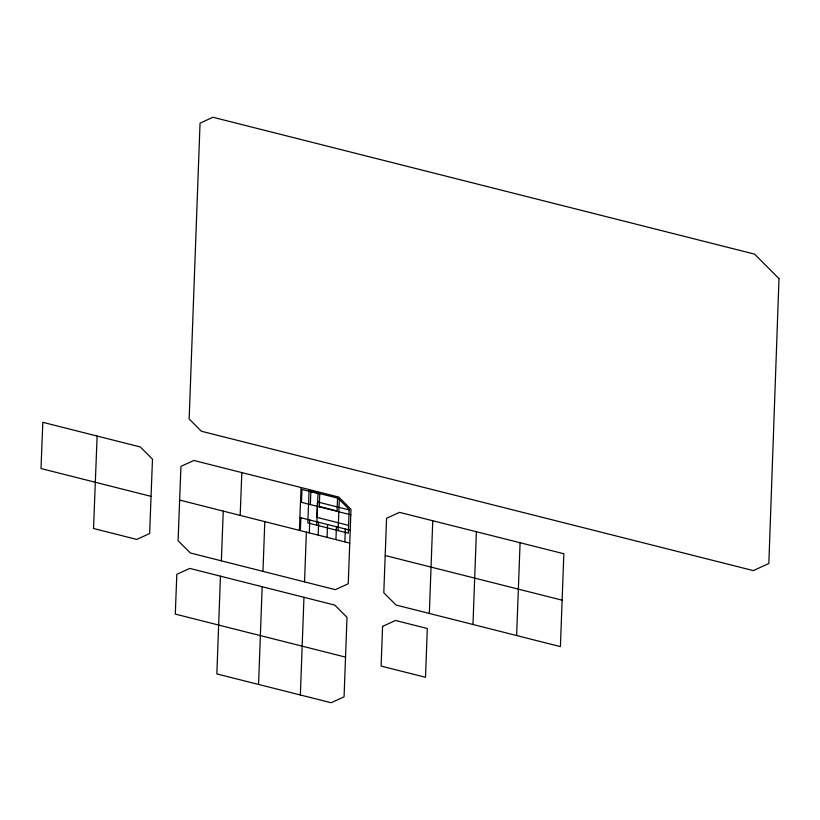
<?xml version="1.0" encoding="UTF-8"?>
<svg xmlns="http://www.w3.org/2000/svg" width="820" height="820" viewBox="0 0 820 820"><rect width="100%" height="100%" fill="white"/><g stroke="black" fill="none" stroke-linecap="round" stroke-linejoin="round"><path stroke-width="1.23" d="M151.044 496.356L149.65 533.533L136.725 539.427L93.531 528.5L97.119 436.045L42.825 422.32L41 468.538L151.044 496.356L152.489 459.19L140.24 446.931L97.119 436.045M220.457 576.183L216.849 673.927L331.147 702.74L344.072 696.836L347.014 617.357L334.755 605.098L189.738 568.403L176.812 574.307L175.296 614.098L345.527 657.107M221.359 560.849L223.245 511.106M258.556 684.433L262.164 586.73M262.964 571.366L190.312 552.977L178.094 540.708L180.943 466.375L193.858 460.471L338.773 497.063L350.991 509.333L348.254 583.768L335.339 589.662L262.964 571.366L264.809 521.622M303.964 597.308L300.366 694.981M304.538 581.882L306.383 532.139M429.331 613.442L396.07 605.047L383.801 592.757L386.568 518.291L399.473 512.367L563.842 553.756L560.409 646.621L429.331 613.442L432.755 520.751M472.976 624.491L476.399 531.739M516.631 635.541L520.085 542.748M240.178 515.39L241.828 472.566M299.392 530.366L301.053 487.541M300.376 530.601L300.878 517.748M301.473 502.322L301.975 489.468L319.759 493.978M309.273 532.856L309.765 520.003M310.36 504.577L310.862 491.723M316.745 525.189L317.996 493.127M318.16 535.101L318.662 522.258M319.257 506.832L319.769 493.578M327.057 537.356L327.549 524.513M335.944 539.611L336.446 526.768M337.553 498.088L337.061 510.942L319.277 506.432M338.096 530.601L339.295 499.482M344.841 541.866L345.333 529.023M385.185 555.519L562.12 600.178M349.176 509.948L317.473 501.912L316.879 517.328L348.582 525.374M300.489 502.076L350.796 514.827M299.884 517.492L350.222 530.253M179.641 500.077L349.761 543.117M779 278.636L768.842 563.514L753.324 570.607L201.371 431.238L189.153 418.958L200.039 123.184L212.933 117.26L754.533 254.108L779 278.636M382.571 626.377L381.115 666.076L425.508 677.289L427.312 628.499L395.496 620.473L382.571 626.377M309.058 490.862L307.818 522.924L348.274 533.184L349.197 509.415L338.035 498.211L309.058 490.862"/></g></svg>
